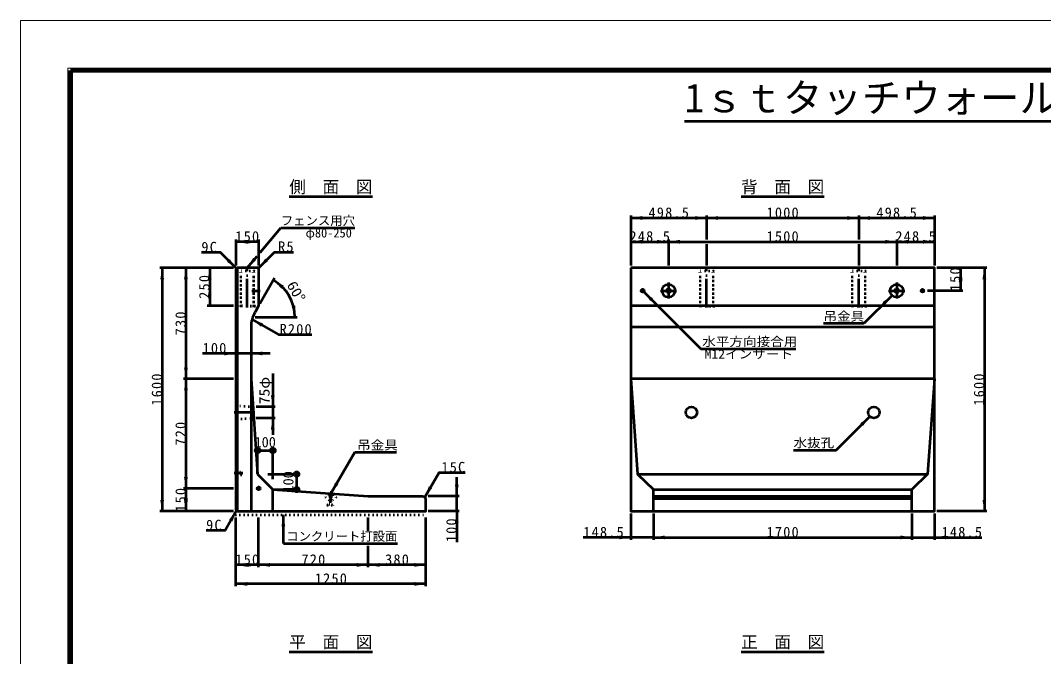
# Model space of a CAD drawing. Units: millimetres, scale not verified. Extents: x -2102 to 2102, y -1485 to 1485.
# Drawn here: x -2102 to 50, y 147 to 1485 of the extents above; entities that cross this region are included whole.
import ezdxf
from ezdxf.enums import TextEntityAlignment as Align

# ---------------------------------------------------------------- set-up
doc = ezdxf.new("R2010")
doc.units = ezdxf.units.MM
doc.header["$LTSCALE"] = 5
doc.linetypes.add('DOTTED', pattern=[1.75, 0.25, -1.5])
doc.linetypes.add('LONG_DASHED_DOTTED', pattern=[15.25, 12, -1.5, 0.25, -1.5])
doc.layers.add('0-0_V-nasSTD', color=7, linetype='Continuous', lineweight=50)
doc.styles.add('ＭＳ ゴシック', font='')
doc.styles.get('ＭＳ ゴシック').set_extended_font_data('MS Gothic')

msp = doc.modelspace()

# ---------------------------------------------------------------- linework, layer by layer
at = {"layer": '0-0_V-nasSTD', "lineweight": 100}
msp.add_line((-1997.5, 1380), (-1997.5, -1380), dxfattribs=at)
at = {"layer": '0-0_V-nasSTD'}
for p, q in [((-705.024, 1273.465), (705.024, 1273.465)), ((-1536.779, 1114.466), (-1361.779, 1114.466)), ((-586.059, 1114.466), (-411.059, 1114.466)), ((-818.079, 1074.466), (-818.079, 969.466)), ((-818.079, 1069.466), (-658.559, 1069.466)), ((-658.559, 1074.466), (-658.559, 1024.466)), ((-658.559, 1069.466), (-338.559, 1069.466)), ((-338.559, 1074.466), (-338.559, 1024.466)), ((-338.559, 1069.466), (-179.039, 1069.466)), ((-179.039, 1074.466), (-179.039, 969.466)), ((-1598.065, 996.898), (-1554.572, 1048.731)), ((-1554.572, 1048.731), (-1398.572, 1048.731)), ((-1649.279, 1024.466), (-1649.279, 969.466)), ((-1601.279, 1019.466), (-1649.279, 1019.466)), ((-1601.279, 1024.466), (-1601.279, 969.466)), ((-818.079, 1019.466), (-738.559, 1019.466)), ((-738.559, 1024.466), (-738.559, 969.466)), ((-738.559, 1019.466), (-258.559, 1019.466)), ((-658.559, 1014.466), (-658.559, 969.466)), ((-338.559, 1014.466), (-338.559, 969.466)), ((-258.559, 1024.466), (-258.559, 969.466)), ((-258.559, 1019.466), (-179.039, 1019.466)), ((-1625.279, 964.466), (-1604.493, 989.238)), ((-1654.279, 964.466), (-1809.279, 964.466)), ((-1804.279, 964.466), (-1804.279, 452.466)), ((-1754.279, 964.466), (-1754.279, 730.866)), ((-1704.279, 964.466), (-1704.279, 884.466)), ((-1646.399, 964.466), (-1649.279, 961.586)), ((-1649.279, 961.586), (-1649.279, 455.346)), ((-1646.399, 964.466), (-1646.399, 452.466)), ((-1602.879, 964.466), (-1646.399, 964.466)), ((-69.039, 964.466), (-174.039, 964.466)), ((-124.039, 964.466), (-124.039, 916.466)), ((-74.039, 964.466), (-74.039, 452.466)), ((-1567.605, 942.792), (-1598.779, 888.796)), ((-790.969, 914.316), (-670.761, 794.108)), ((-268.289, 906.736), (-327.632, 847.393)), ((-119.039, 916.466), (-194.039, 916.466)), ((-1654.279, 884.466), (-1709.279, 884.466)), ((-179.039, 884.466), (-818.079, 884.466)), ((-1615.098, 856.169), (-1559.673, 824.169)), ((-1608.765, 860.519), (-1520.105, 860.519)), ((-327.632, 847.393), (-412.632, 847.393)), ((-1617.279, 839.604), (-1617.279, 452.466)), ((-1559.673, 824.169), (-1489.673, 824.169)), ((-179.039, 839.604), (-818.079, 839.604)), ((-1577.279, 784.466), (-1617.279, 784.466)), ((-670.761, 794.108), (-470.761, 794.108)), ((-1571.557, 742.466), (-1571.557, 672.466)), ((-1654.279, 730.866), (-1759.279, 730.866)), ((-1754.279, 730.866), (-1754.279, 500.466)), ((-1617.279, 730.866), (-1603.357, 530.388)), ((-179.039, 730.866), (-818.079, 730.866)), ((-1566.557, 672.466), (-1606.557, 672.466)), ((-1571.557, 672.466), (-1571.557, 648.466)), ((-1566.557, 648.466), (-1606.557, 648.466)), ((-1571.557, 648.466), (-1571.557, 613.466)), ((-385.755, 581.27), (-315.044, 651.981)), ((-1603.357, 530.388), (-1603.357, 587.388)), ((-1571.357, 519.988), (-1571.357, 587.388)), ((-1610.357, 580.388), (-1564.357, 580.388)), ((-1449.057, 489.895), (-1399.057, 576.498)), ((-1399.057, 576.498), (-1311.057, 576.498)), ((-475.755, 581.27), (-385.755, 581.27)), ((-1603.357, 530.388), (-1571.357, 498.388)), ((-1581.757, 530.388), (-1514.357, 530.388)), ((-1521.357, 537.388), (-1521.357, 491.388)), ((-803.672, 530.388), (-193.445, 530.388)), ((-1654.279, 500.466), (-1759.279, 500.466)), ((-1754.279, 500.466), (-1754.279, 452.466)), ((-1571.357, 498.388), (-1514.357, 498.388)), ((-1571.357, 452.466), (-1571.357, 498.388)), ((-1571.357, 498.388), (-1370.879, 484.466)), ((-770.559, 452.466), (-770.559, 498.388)), ((-770.559, 498.388), (-226.559, 498.388)), ((-226.559, 452.466), (-226.559, 498.388)), ((-1370.879, 484.466), (-1254.079, 484.466)), ((-1254.079, 484.466), (-1249.279, 479.666)), ((-1179.279, 484.466), (-1244.279, 484.466)), ((-770.559, 484.466), (-226.559, 484.466)), ((-770.559, 479.666), (-226.559, 479.666)), ((-1654.279, 452.466), (-1809.279, 452.466)), ((-1649.279, 455.346), (-1646.399, 452.466)), ((-1179.279, 452.466), (-1244.279, 452.466)), ((-1184.279, 452.466), (-1184.279, 387.466)), ((-69.039, 452.466), (-174.039, 452.466)), ((-1649.279, 294.626), (-1649.279, 439.626)), ((-1601.279, 334.626), (-1601.279, 439.626)), ((-1549.279, 384.626), (-1549.279, 444.626)), ((-1370.879, 411.626), (-1370.879, 439.626)), ((-1249.279, 294.626), (-1249.279, 439.626)), ((-818.079, 447.466), (-818.079, 392.466)), ((-770.559, 447.466), (-770.559, 392.466)), ((-226.559, 447.466), (-226.559, 392.466)), ((-179.039, 447.466), (-179.039, 392.466)), ((-818.079, 397.466), (-918.079, 397.466)), ((-770.559, 397.466), (-818.079, 397.466)), ((-179.039, 397.466), (-79.039, 397.466)), ((-1549.279, 384.626), (-1309.279, 384.626)), ((-1370.879, 334.626), (-1370.879, 379.626)), ((-1601.279, 339.626), (-1649.279, 339.626)), ((-1370.879, 339.626), (-1601.279, 339.626)), ((-1249.279, 339.626), (-1370.879, 339.626)), ((-1249.279, 299.626), (-1649.279, 299.626)), ((-1536.779, 156.866), (-1361.779, 156.866)), ((-586.059, 156.866), (-411.059, 156.866))]:
    msp.add_line(p, q, dxfattribs=at)
at = {"layer": '0-0_V-nasSTD', "linetype": 'DOTTED'}
for p, q in [((-1642.079, 964.466), (-1639.679, 958.066)), ((-1639.679, 884.466), (-1639.679, 958.066)), ((-1610.879, 958.066), (-1639.679, 958.066)), ((-1638.079, 884.466), (-1638.079, 958.066)), ((-1612.479, 884.466), (-1612.479, 958.066)), ((-1610.879, 958.066), (-1608.479, 964.466)), ((-1610.879, 884.466), (-1610.879, 958.066)), ((-675.359, 964.466), (-672.959, 958.066)), ((-672.959, 884.466), (-672.959, 958.066)), ((-644.159, 958.066), (-672.959, 958.066)), ((-671.359, 884.466), (-671.359, 958.066)), ((-645.759, 884.466), (-645.759, 958.066)), ((-644.159, 958.066), (-641.759, 964.466)), ((-644.159, 884.466), (-644.159, 958.066)), ((-355.359, 964.466), (-352.959, 958.066)), ((-352.959, 884.466), (-352.959, 958.066)), ((-324.159, 958.066), (-352.959, 958.066)), ((-351.359, 884.466), (-351.359, 958.066)), ((-325.759, 884.466), (-325.759, 958.066)), ((-324.159, 958.066), (-321.759, 964.466)), ((-324.159, 884.466), (-324.159, 958.066)), ((-1612.479, 913.266), (-1612.479, 919.666)), ((-1612.479, 919.666), (-1601.279, 919.666)), ((-1601.279, 913.266), (-1612.479, 913.266)), ((-1609.279, 884.466), (-1641.279, 884.466)), ((-1641.279, 883.826), (-1641.279, 884.466)), ((-1609.279, 883.826), (-1641.279, 883.826)), ((-1609.279, 883.826), (-1609.279, 884.466)), ((-642.559, 884.466), (-674.559, 884.466)), ((-674.559, 883.826), (-674.559, 884.466)), ((-642.559, 883.826), (-674.559, 883.826)), ((-645.759, 884.466), (-671.359, 884.466)), ((-642.559, 883.826), (-642.559, 884.466)), ((-322.559, 884.466), (-354.559, 884.466)), ((-354.559, 883.826), (-354.559, 884.466)), ((-322.559, 883.826), (-354.559, 883.826)), ((-325.759, 884.466), (-351.359, 884.466)), ((-325.759, 884.466), (-351.359, 884.466)), ((-322.559, 883.826), (-322.559, 884.466)), ((-1613.223, 672.466), (-1646.079, 674.066)), ((-1646.079, 646.866), (-1649.279, 643.986)), ((-1646.079, 646.866), (-1611.557, 648.466)), ((-1649.279, 535.666), (-1638.079, 535.666)), ((-1638.079, 529.266), (-1649.279, 529.266)), ((-1638.079, 529.266), (-1638.079, 535.666)), ((-1453.269, 486.98), (-1453.424, 484.745)), ((-1453.424, 484.745), (-1451.735, 483.666)), ((-1453.424, 484.745), (-1445.444, 484.191)), ((-1453.269, 486.98), (-1445.289, 486.426)), ((-1451.735, 483.666), (-1452.844, 467.704)), ((-1451.735, 483.666), (-1447.266, 483.355)), ((-1447.266, 483.355), (-1448.374, 467.394)), ((-1447.266, 483.355), (-1445.444, 484.191)), ((-1445.289, 486.426), (-1445.444, 484.191)), ((-1456.306, 466.341), (-1456.373, 465.383)), ((-1456.373, 465.383), (-1445.2, 464.607)), ((-1456.306, 466.341), (-1452.844, 467.704)), ((-1456.306, 466.341), (-1445.133, 465.565)), ((-1452.844, 467.704), (-1448.374, 467.394)), ((-1448.374, 467.394), (-1445.133, 465.565)), ((-1445.133, 465.565), (-1445.2, 464.607)), ((-1649.279, 444.626), (-1249.279, 444.626))]:
    msp.add_line(p, q, dxfattribs=at)
at = {"layer": '0-0_V-nasSTD', "linetype": 'LONG_DASHED_DOTTED'}
for p, q in [((-1625.279, 881.266), (-1625.279, 967.666)), ((-658.559, 881.266), (-658.559, 967.666)), ((-338.559, 881.266), (-338.559, 967.666)), ((-738.559, 933.906), (-738.559, 899.986)), ((-258.559, 933.906), (-258.559, 899.986)), ((-1615.679, 916.466), (-1598.079, 916.466)), ((-797.919, 916.466), (-788.319, 916.466)), ((-793.119, 911.666), (-793.119, 921.266)), ((-755.519, 916.466), (-721.599, 916.466)), ((-275.519, 916.466), (-241.599, 916.466)), ((-208.799, 916.466), (-199.199, 916.466)), ((-203.999, 911.666), (-203.999, 921.266)), ((-1609.279, 660.466), (-1652.479, 660.466)), ((-1634.879, 532.466), (-1652.479, 532.466)), ((-1448.711, 494.883), (-1450.443, 469.943))]:
    msp.add_line(p, q, dxfattribs=at)
at = {"layer": '0-0_V-nasSTD', "lineweight": 18}
for points in [[(-2102.5, -1485), (-2102.5, 1485), (2102.5, 1485), (2102.5, -1485)], [(-2002.5, -1385), (-2002.5, 1385), (2002.5, 1385), (2002.5, -1385)]]:
    msp.add_lwpolyline(points, close=True, dxfattribs=at)
at = {"layer": '0-0_V-nasSTD', "lineweight": 100}
msp.add_lwpolyline([(1997.5, -1380), (1997.5, 1380), (-1997.5, 1380)], dxfattribs=at)
at = {"layer": '0-0_V-nasSTD'}
for points in [[(-1647.839, 963.026), (-1681.78, 996.967), (-1721.78, 996.967)], [(-1601.686, 963.932), (-1567.745, 997.874), (-1527.745, 997.874)], [(-1601.279, 962.866), (-1601.279, 884.466), (-1608.705, 871.604)], [(-1617.279, 784.466), (-1649.279, 784.466), (-1719.279, 784.466)], [(-818.079, 730.866), (-803.672, 530.388), (-770.559, 498.388)], [(-179.039, 730.866), (-193.445, 530.388), (-226.559, 498.388)], [(-1251.679, 482.066), (-1221.679, 534.028), (-1166.679, 534.028)], [(-1184.279, 452.466), (-1184.279, 484.466), (-1184.279, 524.466)], [(-1646.399, 452.466), (-1249.279, 452.466), (-1249.279, 479.666)], [(-1647.839, 453.906), (-1671.839, 412.337), (-1711.839, 412.337)], [(-770.559, 397.466), (-226.559, 397.466), (-179.039, 397.466)]]:
    msp.add_lwpolyline(points, dxfattribs=at)
msp.add_lwpolyline([(-818.079, 964.466), (-818.079, 452.466), (-179.039, 452.466), (-179.039, 964.466)], close=True, dxfattribs=at)
at = {"layer": '0-0_V-nasSTD', "linetype": 'DOTTED'}
msp.add_lwpolyline([(-1646.079, 646.866), (-1646.079, 674.066), (-1649.279, 676.946)], dxfattribs=at)
at = {"layer": '0-0_V-nasSTD'}
for centre, radius in [((-738.559, 916.466), 13.76), ((-258.559, 916.466), 13.76), ((-793.119, 916.466), 3.04), ((-793.119, 916.466), 1.92), ((-793.119, 916.466), 1.6), ((-738.559, 916.466), 4), ((-258.559, 916.466), 4), ((-203.999, 916.466), 3.04), ((-203.999, 916.466), 1.92), ((-203.999, 916.466), 1.6), ((-690.559, 660.466), 12), ((-306.559, 660.466), 12), ((-1603.357, 580.388), 5), ((-1571.357, 580.388), 5), ((-1521.357, 530.388), 5), ((-1601.279, 500.466), 3.2), ((-1521.357, 498.388), 5)]:
    msp.add_circle(centre, radius, dxfattribs=at)
for centre, radius, start, end in [((-1602.879, 962.866), 1.6, 0, 90), ((-1615.105, 860.519), 90, 360, 60), ((-1553.279, 839.604), 64, 150, 180)]:
    msp.add_arc(centre, radius, start, end, dxfattribs=at)
at = {"layer": '0-0_V-nasSTD', "linetype": 'DOTTED'}
msp.add_arc((-1449.057, 489.895), 13.76, 176.0275, 356.0275, dxfattribs=at)
at = {"layer": '0-0_V-nasSTD'}
for points in [[(-818.079, 1069.466), (-794.079, 1069.466), (-794.079, 1073.466)], [(-818.079, 1069.466), (-794.079, 1065.466), (-794.079, 1069.466)], [(-682.559, 1069.466), (-682.559, 1073.466), (-658.559, 1069.466)], [(-682.559, 1065.466), (-682.559, 1069.466), (-658.559, 1069.466)], [(-658.559, 1069.466), (-634.559, 1069.466), (-634.559, 1073.466)], [(-658.559, 1069.466), (-634.559, 1065.466), (-634.559, 1069.466)], [(-362.559, 1069.466), (-362.559, 1073.466), (-338.559, 1069.466)], [(-362.559, 1065.466), (-362.559, 1069.466), (-338.559, 1069.466)], [(-338.559, 1069.466), (-314.559, 1069.466), (-314.559, 1073.466)], [(-338.559, 1069.466), (-314.559, 1065.466), (-314.559, 1069.466)], [(-203.039, 1069.466), (-203.039, 1073.466), (-179.039, 1069.466)], [(-203.039, 1065.466), (-203.039, 1069.466), (-179.039, 1069.466)], [(-1649.279, 1019.466), (-1625.279, 1019.466), (-1625.279, 1023.466)], [(-1649.279, 1019.466), (-1625.279, 1015.466), (-1625.279, 1019.466)], [(-1625.279, 1019.466), (-1625.279, 1023.466), (-1601.279, 1019.466)], [(-1625.279, 1015.466), (-1625.279, 1019.466), (-1601.279, 1019.466)], [(-818.079, 1019.466), (-794.079, 1019.466), (-794.079, 1023.466)], [(-818.079, 1019.466), (-794.079, 1015.466), (-794.079, 1019.466)], [(-762.559, 1019.466), (-762.559, 1023.466), (-738.559, 1019.466)], [(-762.559, 1015.466), (-762.559, 1019.466), (-738.559, 1019.466)], [(-738.559, 1019.466), (-714.559, 1019.466), (-714.559, 1023.466)], [(-738.559, 1019.466), (-714.559, 1015.466), (-714.559, 1019.466)], [(-282.559, 1019.466), (-282.559, 1023.466), (-258.559, 1019.466)], [(-282.559, 1015.466), (-282.559, 1019.466), (-258.559, 1019.466)], [(-258.559, 1019.466), (-234.559, 1019.466), (-234.559, 1023.466)], [(-258.559, 1019.466), (-234.559, 1015.466), (-234.559, 1019.466)], [(-203.039, 1019.466), (-203.039, 1023.466), (-179.039, 1019.466)], [(-203.039, 1015.466), (-203.039, 1019.466), (-179.039, 1019.466)], [(-1667.638, 977.168), (-1664.809, 979.997), (-1647.839, 963.026)], [(-1664.809, 979.997), (-1661.981, 982.825), (-1647.839, 963.026)], [(-1625.279, 964.466), (-1612.916, 985.422), (-1609.852, 982.851)], [(-1625.279, 964.466), (-1609.852, 982.851), (-1606.788, 980.28)], [(-1601.686, 963.932), (-1587.544, 983.731), (-1584.716, 980.903)], [(-1601.686, 963.932), (-1584.716, 980.903), (-1581.887, 978.075)], [(-1808.279, 940.466), (-1804.279, 940.466), (-1804.279, 964.466)], [(-1804.279, 940.466), (-1804.279, 964.466), (-1800.279, 940.466)], [(-1758.279, 940.466), (-1754.279, 940.466), (-1754.279, 964.466)], [(-1754.279, 940.466), (-1754.279, 964.466), (-1750.279, 940.466)], [(-1708.279, 940.466), (-1704.279, 940.466), (-1704.279, 964.466)], [(-1704.279, 940.466), (-1704.279, 964.466), (-1700.279, 940.466)], [(-128.039, 940.466), (-124.039, 940.466), (-124.039, 964.466)], [(-124.039, 940.466), (-124.039, 964.466), (-120.039, 940.466)], [(-78.039, 940.466), (-74.039, 940.466), (-74.039, 964.466)], [(-74.039, 940.466), (-74.039, 964.466), (-70.039, 940.466)], [(-1570.105, 938.462), (-1553.201, 920.961), (-1550.82, 924.176)], [(-1570.105, 938.462), (-1550.82, 924.176), (-1548.439, 927.39)], [(-128.039, 940.466), (-124.039, 916.466), (-124.039, 940.466)], [(-124.039, 916.466), (-124.039, 940.466), (-120.039, 940.466)], [(-1708.279, 908.466), (-1704.279, 884.466), (-1704.279, 908.466)], [(-1704.279, 884.466), (-1704.279, 908.466), (-1700.279, 908.466)], [(-790.969, 914.316), (-776.827, 894.517), (-773.999, 897.346)], [(-790.969, 914.316), (-773.999, 897.346), (-771.17, 900.174)], [(-288.088, 892.594), (-285.259, 889.766), (-268.289, 906.736)], [(-285.259, 889.766), (-282.431, 886.937), (-268.289, 906.736)], [(-1531.808, 883.909), (-1527.834, 884.364), (-1525.105, 860.519)], [(-1527.834, 884.364), (-1525.105, 860.519), (-1523.86, 884.819)], [(-1615.098, 856.169), (-1596.314, 840.705), (-1594.314, 844.169)], [(-1615.098, 856.169), (-1594.314, 844.169), (-1592.314, 847.633)], [(-1673.279, 784.466), (-1673.279, 788.466), (-1649.279, 784.466)], [(-1673.279, 780.466), (-1673.279, 784.466), (-1649.279, 784.466)], [(-1617.279, 784.466), (-1593.279, 784.466), (-1593.279, 788.466)], [(-1617.279, 784.466), (-1593.279, 780.466), (-1593.279, 784.466)], [(-1758.279, 754.866), (-1754.279, 730.866), (-1754.279, 754.866)], [(-1754.279, 730.866), (-1754.279, 754.866), (-1750.279, 754.866)], [(-1758.279, 706.866), (-1754.279, 706.866), (-1754.279, 730.866)], [(-1754.279, 706.866), (-1754.279, 730.866), (-1750.279, 706.866)], [(-1575.557, 696.466), (-1571.557, 672.466), (-1571.557, 696.466)], [(-1571.557, 672.466), (-1571.557, 696.466), (-1567.557, 696.466)], [(-1575.557, 624.466), (-1571.557, 624.466), (-1571.557, 648.466)], [(-1571.557, 624.466), (-1571.557, 648.466), (-1567.557, 624.466)], [(-334.843, 637.839), (-332.015, 635.01), (-315.044, 651.981)], [(-332.015, 635.01), (-329.186, 632.182), (-315.044, 651.981)], [(-1758.279, 524.466), (-1754.279, 500.466), (-1754.279, 524.466)], [(-1754.279, 500.466), (-1754.279, 524.466), (-1750.279, 524.466)], [(-1758.279, 476.466), (-1754.279, 476.466), (-1754.279, 500.466)], [(-1754.279, 476.466), (-1754.279, 500.466), (-1750.279, 476.466)], [(-1449.057, 489.895), (-1440.521, 512.68), (-1437.057, 510.68)], [(-1449.057, 489.895), (-1437.057, 510.68), (-1433.593, 508.68)], [(-1251.679, 482.066), (-1243.143, 504.851), (-1239.679, 502.851)], [(-1251.679, 482.066), (-1239.679, 502.851), (-1236.215, 500.851)], [(-1188.279, 508.466), (-1184.279, 484.466), (-1184.279, 508.466)], [(-1184.279, 484.466), (-1184.279, 508.466), (-1180.279, 508.466)], [(-1808.279, 476.466), (-1804.279, 452.466), (-1804.279, 476.466)], [(-1804.279, 452.466), (-1804.279, 476.466), (-1800.279, 476.466)], [(-1758.279, 476.466), (-1754.279, 452.466), (-1754.279, 476.466)], [(-1754.279, 452.466), (-1754.279, 476.466), (-1750.279, 476.466)], [(-78.039, 476.466), (-74.039, 452.466), (-74.039, 476.466)], [(-74.039, 452.466), (-74.039, 476.466), (-70.039, 476.466)], [(-1663.303, 435.121), (-1659.839, 433.121), (-1647.839, 453.906)], [(-1659.839, 433.121), (-1656.375, 431.121), (-1647.839, 453.906)], [(-1188.279, 428.466), (-1184.279, 428.466), (-1184.279, 452.466)], [(-1184.279, 428.466), (-1184.279, 452.466), (-1180.279, 428.466)], [(-1553.279, 420.626), (-1549.279, 420.626), (-1549.279, 444.626)], [(-1549.279, 420.626), (-1549.279, 444.626), (-1545.279, 420.626)], [(-842.079, 397.466), (-842.079, 401.466), (-818.079, 397.466)], [(-842.079, 393.466), (-842.079, 397.466), (-818.079, 397.466)], [(-770.559, 397.466), (-746.559, 397.466), (-746.559, 401.466)], [(-770.559, 397.466), (-746.559, 393.466), (-746.559, 397.466)], [(-250.559, 397.466), (-250.559, 401.466), (-226.559, 397.466)], [(-250.559, 393.466), (-250.559, 397.466), (-226.559, 397.466)], [(-179.039, 397.466), (-155.039, 397.466), (-155.039, 401.466)], [(-179.039, 397.466), (-155.039, 393.466), (-155.039, 397.466)], [(-1649.279, 339.626), (-1625.279, 339.626), (-1625.279, 343.626)], [(-1649.279, 339.626), (-1625.279, 335.626), (-1625.279, 339.626)], [(-1625.279, 339.626), (-1625.279, 343.626), (-1601.279, 339.626)], [(-1625.279, 335.626), (-1625.279, 339.626), (-1601.279, 339.626)], [(-1601.279, 339.626), (-1577.279, 339.626), (-1577.279, 343.626)], [(-1601.279, 339.626), (-1577.279, 335.626), (-1577.279, 339.626)], [(-1394.879, 339.626), (-1394.879, 343.626), (-1370.879, 339.626)], [(-1394.879, 335.626), (-1394.879, 339.626), (-1370.879, 339.626)], [(-1370.879, 339.626), (-1346.879, 339.626), (-1346.879, 343.626)], [(-1370.879, 339.626), (-1346.879, 335.626), (-1346.879, 339.626)], [(-1273.279, 339.626), (-1273.279, 343.626), (-1249.279, 339.626)], [(-1273.279, 335.626), (-1273.279, 339.626), (-1249.279, 339.626)], [(-1649.279, 299.626), (-1625.279, 299.626), (-1625.279, 303.626)], [(-1273.279, 299.626), (-1273.279, 303.626), (-1249.279, 299.626)], [(-1649.279, 299.626), (-1625.279, 295.626), (-1625.279, 299.626)], [(-1273.279, 295.626), (-1273.279, 299.626), (-1249.279, 299.626)]]:
    msp.add_solid(points, dxfattribs=at)

# ---------------------------------------------------------------- texts
at = {"layer": '0-0_V-nasSTD', "style": 'ＭＳ ゴシック'}
for s, height, p in [('1ｓｔタッチウォール(Ｆ型)  Ｈ=1600', 60.81, (-705.024, 1273.465)), ('側\u3000面\u3000図', 25.66, (-1536.779, 1114.466)), ('背\u3000面\u3000図', 25.66, (-586.059, 1114.466)), ('フェンス用穴', 19.06, (-1554.572, 1048.731)), ('φ80-250', 19.06, (-1502.572, 1022.731)), ('100', 21.99, (-1609.857, 580.388)), ('コンクリート打設面', 19.06, (-1543.251, 384.626)), ('平\u3000面\u3000図', 25.66, (-1536.779, 156.866)), ('正\u3000面\u3000図', 25.66, (-586.059, 156.866))]:
    msp.add_text(s, height=height, dxfattribs=at).set_placement(p, align=Align.BOTTOM_LEFT)
at = {"layer": '0-0_V-nasSTD', "style": 'ＭＳ ゴシック', "width": 1.1}
for s, rotation, p in [('60°', 300, (-1548.662, 925.438)), ('75φ', 90, (-1571.557, 677.466))]:
    msp.add_text(s, height=21.99, rotation=rotation, dxfattribs=at).set_placement(p, align=Align.BOTTOM_LEFT)
for s, p in [('吊金具', (-412.632, 847.393)), ('水平方向接合用', (-667.761, 794.108)), ('M12インサート', (-662.511, 768.108)), ('吊金具', (-1394.057, 576.498)), ('水抜孔', (-475.755, 581.27))]:
    msp.add_text(s, height=19.06, dxfattribs=at).set_placement(p, align=Align.BOTTOM_LEFT)
at = {"layer": '0-0_V-nasSTD', "style": 'ＭＳ ゴシック'}
msp.add_text('100', height=21.99, rotation=90, dxfattribs=at).set_placement((-1521.357, 491.888), align=Align.BOTTOM_LEFT)
at = {"layer": '0-0_V-nasSTD', "char_height": 21.99, "attachment_point": 7, "style": 'ＭＳ ゴシック'}
for s, insert in [('\\T1.17;498.5', (-780.819, 1069.466)), ('\\T1.17;1000', (-532.309, 1069.466)), ('\\T1.17;498.5', (-301.299, 1069.466)), ('\\T1.17;150', (-1650.279, 1019.466)), ('\\T1.17;248.5', (-820.819, 1019.466)), ('\\T1.17;1500', (-532.309, 1019.466)), ('\\T1.17;248.5', (-261.299, 1019.466)), ('\\T1.17;9C', (-1721.78, 996.967)), ('\\T1.17;R5', (-1560.245, 997.874)), ('\\T1.17;R200', (-1557.173, 824.169)), ('\\T1.17;100', (-1719.279, 784.466)), ('\\T1.17;15C', (-1216.679, 534.028)), ('\\T1.17;9C', (-1711.839, 412.337)), ('\\T1.17;148.5', (-918.079, 397.466)), ('\\T1.17;1700', (-532.309, 397.466)), ('\\T1.17;148.5', (-164.039, 397.466)), ('\\T1.17;150', (-1650.279, 339.626)), ('\\T1.17;720', (-1511.079, 339.626)), ('\\T1.17;380', (-1335.079, 339.626)), ('\\T1.17;1250', (-1483.029, 299.626))]:
    msp.add_mtext(s, dxfattribs=dict(at, insert=insert))
at = {"layer": '0-0_V-nasSTD', "char_height": 21.99, "attachment_point": 7, "rotation": 90, "style": 'ＭＳ ゴシック'}
for s, insert in [('\\T1.17;250', (-1704.279, 899.466)), ('\\T1.17;150', (-124.039, 915.466)), ('\\T1.17;730', (-1754.279, 822.666)), ('\\T1.17;1600', (-1804.279, 674.716)), ('\\T1.17;1600', (-74.039, 674.716)), ('\\T1.17;720', (-1754.279, 590.666)), ('\\T1.17;150', (-1754.279, 451.466)), ('\\T1.17;100', (-1184.279, 387.466))]:
    msp.add_mtext(s, dxfattribs=dict(at, insert=insert))

doc.saveas('drawing.dxf')
